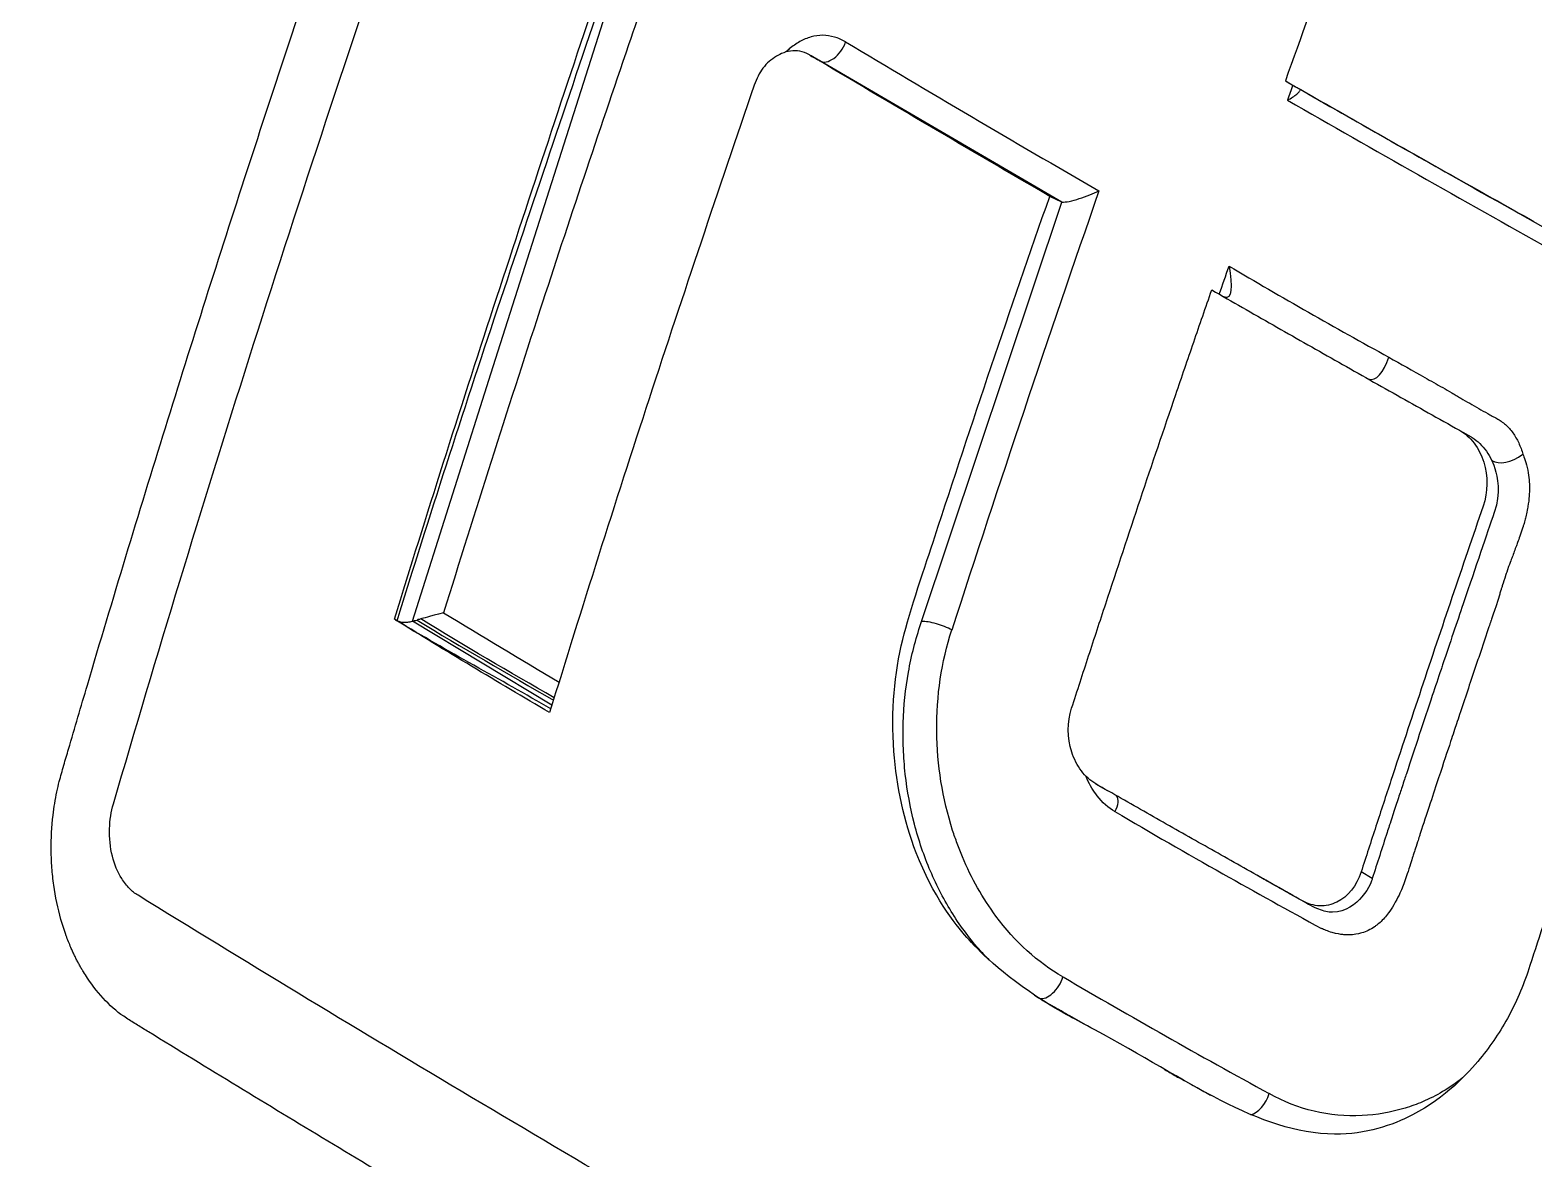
# Model space of a CAD drawing. Header units: millimetres. Extents: x 0 to 4378, y 0 to 2376.
# Drawn here: x 2554.53 to 2567.99, y 1505.05 to 1515.14 of the extents above; entities that cross this region are included whole.
import ezdxf

# ---------------------------------------------------------------- set-up
doc = ezdxf.new("R2010")
doc.units = ezdxf.units.MM
doc.header["$LTSCALE"] = 0.2
doc.layers.add('01_Object Line', color=4, linetype='Continuous')

# ---------------------------------------------------------------- blocks, each defined once
blk = doc.blocks.new('A$C7c2cc22e_1')
for p, q in [((48.467, 478.113), (49.516, 481.41)), ((51.311, 480.893), (51.388, 480.849)), ((53.555, 479.585), (51.388, 480.849)), ((52.299, 475.833), (53.555, 479.585)), ((53.555, 479.585), (53.447, 479.636)), ((47.743, 475.836), (48.467, 478.113)), ((57.118, 477.542), (57.218, 477.484)), ((57.232, 477.475), (57.232, 477.475)), ((57.338, 476.553), (57.34, 476.553)), ((57.548, 476.306), (57.548, 476.306)), ((48.991, 475.083), (47.743, 475.836)), ((53.857, 474.381), (53.961, 474.321)), ((52.67, 473.717), (52.669, 473.716)), ((56.333, 473.534), (56.234, 473.592))]:
    blk.add_line(p, q)
for centre, major_axis, ratio, start_param, end_param in [((131.839, 478.776), (-60.839, -105.389), 0.57726, 4.995948, 5.017003), ((51.489, 481.021), (-0.102, -0.172), 0.604138, 0.007776, 1.898524), ((127.497, 478.34), (-109.452, 38.643), 0.250691, 0.896828, 0.924975), ((131.707, 478.861), (-60.647, -105.063), 0.577234, 5.018031, 5.019242), ((127.49, 480.064), (108.691, -38.341), 0.251081, 4.082504, 4.108677), ((127.412, 479.794), (108.564, -38.364), 0.250384, 4.080981, 4.109394), ((130.595, 479.522), (60.685, 105.106), 0.57739, 1.891107, 1.926573), ((96.681, 528.504), (-56.25, -35.393), 0.789912, 0.385069, 0.415091), ((57.765, 478.002), (0.352, 0.733), 0.434682, 3.10826, 3.801401), ((127.665, 472.227), (-112.674, 39.788), 0.250655, 0.877943, 0.890714), ((52.441, 475.751), (0.19, -0.061), 0.28439, 0.917863, 2.495318), ((51.884, 476.997), (0.625, -1.083), 0.57735, 5.996922, 5.997072), ((52.299, 473.171), (-1.751, -1.094), 0.174011, 2.849289, 3.165258), ((51.708, 476.895), (1.506, -2.608), 0.57735, 5.891012, 5.891582), ((111.843, 530.501), (-81.936, -27.97), 0.742875, 0.56931, 0.584845), ((111.843, 530.501), (-81.936, -27.97), 0.742875, 0.584845, 0.598875), ((53.437, 472.642), (-0.099, -0.174), 0.567046, 0.153544, 1.943526), ((116.848, 529.387), (-90.176, -23.2), 0.717503, 0.626625, 0.654087), ((55.287, 471.597), (0.098, 0.174), 0.550044, 3.631281, 5.080467)]:
    blk.add_ellipse(centre, major_axis=major_axis, ratio=ratio, start_param=start_param, end_param=end_param)
for points, knots in [([(62.483, 500.878), (62.382, 500.936), (62.042, 501.127), (61.404, 501.46), (61.131, 501.596), (60.318, 501.984), (59.772, 502.222), (58.133, 502.868), (57.032, 503.216), (55.216, 503.668), (54.466, 503.824), (53.305, 504.007), (52.884, 504.062), (51.341, 504.221), (50.223, 504.256), (47.665, 504.15), (46.205, 503.951), (43.963, 503.402), (43.16, 503.154), (38.506, 501.422), (35.403, 499.03), (31.732, 495.04), (30.51, 493.382), (27.854, 488.909), (25.813, 484.646), (24.168, 475.525), (23.915, 472.339), (24.003, 465.873), (24.345, 462.596), (24.985, 459.368)], [-11.591769, -11.591769, -11.591769, -11.591769, -11.369233, -11.369233, -11.2055, -11.2055, -10.879051, -10.879051, -10.229253, -10.229253, -9.808886, -9.808886, -9.569695, -9.569695, -8.931682, -8.931682, -8.097781, -8.097781, -7.622133, -7.622133, -5.29353, -5.29353, -3.945591, -3.945591, -1.974095, -1.974095, -0.987299, -0.987299, -0.000001, -0.000001, -0.000001, -0.000001]), ([(61.964, 498.028), (61.939, 498.043), (61.919, 498.054), (61.874, 498.08), (61.851, 498.093), (61.783, 498.131), (61.737, 498.157), (61.6, 498.233), (61.508, 498.284), (61.227, 498.435), (61.038, 498.533), (60.427, 498.84), (60.007, 499.035), (58.357, 499.744), (57.099, 500.163), (54.154, 500.901), (52.446, 501.138), (48.338, 501.252), (45.954, 500.931), (39.913, 499.051), (36.788, 496.934), (31.138, 491.247), (29.021, 487.438), (26.301, 480.395), (25.443, 476.612), (24.702, 468.621), (24.833, 464.481), (25.468, 460.322)], [-6.407087, -6.407087, -6.407087, -6.407087, -6.401237, -6.401237, -6.39525, -6.39525, -6.383254, -6.383254, -6.359103, -6.359103, -6.309555, -6.309555, -6.200269, -6.200269, -5.881807, -5.881807, -5.449682, -5.449682, -4.832371, -4.832371, -3.815475, -3.815475, -2.514487, -2.514487, -1.264317, -1.264317, -0.000001, -0.000001, -0.000001, -0.000001]), ([(44.561, 474.309), (44.568, 474.34), (44.575, 474.371), (44.582, 474.402), (44.589, 474.426), (44.595, 474.45), (44.602, 474.474), (44.609, 474.498), (44.616, 474.522), (44.623, 474.546), (44.637, 474.594), (44.651, 474.642), (44.665, 474.69), (44.721, 474.881), (44.777, 475.073), (44.834, 475.264), (45.061, 476.031), (45.293, 476.797), (45.532, 477.565), (45.77, 478.332), (46.014, 479.099), (46.264, 479.867), (46.514, 480.635), (46.77, 481.404), (47.031, 482.172), (47.292, 482.939), (47.558, 483.705), (47.83, 484.472), (48.12, 485.288), (48.416, 486.105), (48.718, 486.921), (49.011, 487.712), (49.31, 488.503), (49.614, 489.294), (49.69, 489.491), (49.767, 489.689), (49.844, 489.886), (49.863, 489.936), (49.882, 489.985), (49.902, 490.034), (49.911, 490.059), (49.921, 490.084), (49.931, 490.108), (49.94, 490.133), (49.95, 490.158), (49.96, 490.182), (49.979, 490.232), (50.001, 490.28), (50.024, 490.326), (50.047, 490.373), (50.071, 490.419), (50.097, 490.463), (50.123, 490.507), (50.151, 490.549), (50.179, 490.59), (50.208, 490.631), (50.238, 490.671), (50.27, 490.708), (50.278, 490.717), (50.286, 490.727), (50.294, 490.736), (50.302, 490.745), (50.31, 490.754), (50.318, 490.763), (50.334, 490.781), (50.351, 490.798), (50.368, 490.815), (50.401, 490.848), (50.436, 490.88), (50.472, 490.91), (50.507, 490.939), (50.544, 490.966), (50.581, 490.991), (50.602, 491.005), (50.623, 491.019), (50.644, 491.031)], [-0.7017828, -0.7017828, -0.7017828, -0.7017828, -0.7003569, -0.7003569, -0.7003569, -0.6992184, -0.6992184, -0.6992184, -0.6980799, -0.6980799, -0.6980799, -0.695803, -0.695803, -0.695803, -0.686695, -0.686695, -0.686695, -0.6502632, -0.6502632, -0.6502632, -0.6138313, -0.6138313, -0.6138313, -0.5773995, -0.5773995, -0.5773995, -0.5409677, -0.5409677, -0.5409677, -0.5021739, -0.5021739, -0.5021739, -0.4645611, -0.4645611, -0.4645611, -0.4551579, -0.4551579, -0.4551579, -0.4528071, -0.4528071, -0.4528071, -0.4516317, -0.4516317, -0.4516317, -0.4504563, -0.4504563, -0.4504563, -0.4481055, -0.4481055, -0.4481055, -0.4457547, -0.4457547, -0.4457547, -0.4434039, -0.4434039, -0.4434039, -0.4410531, -0.4410531, -0.4410531, -0.4404654, -0.4404654, -0.4404654, -0.4398777, -0.4398777, -0.4398777, -0.4387023, -0.4387023, -0.4387023, -0.4363515, -0.4363515, -0.4363515, -0.4340007, -0.4340007, -0.4340007, -0.4326907, -0.4326907, -0.4326907, -0.4326907]), ([(45.067, 474.202), (45.843, 476.858), (46.687, 479.518), (48.48, 484.749), (49.422, 487.316), (50.426, 489.883)], [-1.721691, -1.721691, -1.721691, -1.721691, -0.84519, -0.84519, -0.000001, -0.000001, -0.000001, -0.000001]), ([(47.582, 475.853), (47.87, 476.784), (48.165, 477.715), (48.47, 478.646), (48.776, 479.576), (49.083, 480.511), (49.398, 481.445)], [-0.9999995, -0.9999995, -0.9999995, -0.9999995, -0.4999998, -0.4999998, -0.4999998, 0, 0, 0, 0]), ([(47.606, 475.84), (47.894, 476.769), (48.195, 477.7), (48.505, 478.629), (48.816, 479.56), (49.131, 480.492), (49.446, 481.425)], [-1, -1, -1, -1, -0.5001671, -0.5001671, -0.5001671, 0, 0, 0, 0]), ([(49.792, 481.325), (49.792, 481.325), (49.792, 481.325), (49.792, 481.324), (49.792, 481.324), (49.791, 481.324), (49.791, 481.324), (49.791, 481.323), (49.791, 481.323), (49.791, 481.322), (49.791, 481.322), (49.79, 481.32), (49.789, 481.318), (49.775, 481.275), (49.733, 481.153), (49.407, 480.199), (49.142, 479.408), (48.589, 477.715), (48.302, 476.813), (48.022, 475.911)], [-0.6129394, -0.6129394, -0.6129394, -0.6129394, -0.6128545, -0.6128545, -0.6127713, -0.6127713, -0.6126044, -0.6126044, -0.6122683, -0.6122683, -0.6115884, -0.6115884, -0.6102003, -0.6102003, -0.5568848, -0.5568848, -0.2967167, -0.2967167, 0, 0, 0, 0]), ([(51.62, 481.018), (51.588, 481.037), (51.555, 481.052), (51.52, 481.061), (51.486, 481.071), (51.451, 481.076), (51.416, 481.077), (51.381, 481.077), (51.345, 481.072), (51.311, 481.063), (51.276, 481.053), (51.242, 481.039), (51.21, 481.021), (51.194, 481.011), (51.178, 481.001), (51.162, 480.99), (51.146, 480.979), (51.131, 480.967), (51.116, 480.955), (51.106, 480.946), (51.096, 480.938), (51.086, 480.928)], [0, 0, 0, 0, 0.125, 0.125, 0.125, 0.25, 0.25, 0.25, 0.375, 0.375, 0.375, 0.5, 0.5, 0.5, 0.5625, 0.5625, 0.5625, 0.625, 0.625, 0.625, 0.6673458, 0.6673458, 0.6673458, 0.6673458]), ([(51.311, 480.893), (51.286, 480.909), (51.259, 480.921), (51.204, 480.937), (51.176, 480.94), (51.088, 480.936), (51.038, 480.912), (50.956, 480.863), (50.915, 480.828), (50.847, 480.74), (50.822, 480.689), (50.803, 480.632)], [-0.06988791, -0.06988791, -0.06988791, -0.06988791, -0.06202551, -0.06202551, -0.05423635, -0.05423635, -0.03774543, -0.03774543, -0.01857631, -0.01857631, 0, 0, 0, 0]), ([(53.447, 479.636), (53.087, 479.846), (52.729, 480.055), (52.017, 480.474), (51.663, 480.684), (51.311, 480.893)], [0, 0, 0, 0, 0.1540444, 0.1540444, 0.3080886, 0.3080886, 0.3080886, 0.3080886]), ([(55.556, 480.67), (55.591, 480.65), (55.625, 480.63), (55.66, 480.61), (55.671, 480.604), (55.679, 480.599), (55.685, 480.596)], [-1, -1, -1, -1, -0.2405559, -0.2405559, -0.2405559, 0, 0, 0, 0]), ([(55.556, 480.67), (55.8, 480.53), (56.046, 480.39), (56.292, 480.25), (56.538, 480.11), (56.785, 479.97), (57.033, 479.831), (57.282, 479.691), (57.531, 479.552), (57.781, 479.411)], [-1, -1, -1, -1, -0.666667, -0.666667, -0.666667, -0.333333, -0.333333, -0.333333, 0, 0, 0, 0]), ([(50.803, 480.632), (50.482, 479.695), (50.167, 478.76), (49.861, 477.825), (49.555, 476.889), (49.258, 475.953), (48.971, 475.018)], [-1, -1, -1, -1, -0.5, -0.5, -0.5, 0, 0, 0, 0]), ([(55.574, 480.498), (55.578, 480.5), (55.582, 480.501), (55.602, 480.512), (55.618, 480.521), (55.644, 480.54), (55.656, 480.549), (55.676, 480.568), (55.682, 480.576), (55.688, 480.584), (55.69, 480.587), (55.69, 480.592), (55.689, 480.594), (55.685, 480.596)], [-0.00147192, -0.00147192, -0.00147192, -0.00147192, 0, 0, 0.0072917, 0.0072917, 0.01459354, 0.01459354, 0.02333481, 0.02333481, 0.02819873, 0.02819873, 0.03286728, 0.03286728, 0.03286728, 0.03286728]), ([(57.745, 472.755), (57.695, 472.598), (57.632, 472.448), (57.483, 472.168), (57.396, 472.04), (57.193, 471.793), (56.991, 471.573), (56.512, 471.325), (56.278, 471.244), (55.314, 471.251), (54.678, 471.735), (53.665, 472.28), (53.58, 472.318), (53.006, 472.683), (52.801, 472.898), (52.595, 473.131), (52.403, 473.375), (52.14, 474.051), (52.076, 474.356), (52.026, 475.035), (52.057, 475.366), (52.192, 475.924), (52.339, 476.347), (52.749, 477.606), (53.092, 478.622), (53.447, 479.636)], [-1.490546, -1.490546, -1.490546, -1.490546, -1.372171, -1.372171, -1.254036, -1.254036, -1.123299, -1.123299, -1.043679, -1.043679, -0.850826, -0.850826, -0.807838, -0.807838, -0.709589, -0.709589, -0.595224, -0.595224, -0.510831, -0.510831, -0.413449, -0.413449, -0.333919, -0.333919, 0, 0, 0, 0]), ([(53.555, 479.585), (53.574, 479.585), (53.596, 479.586), (53.652, 479.597), (53.68, 479.606), (53.775, 479.636), (53.84, 479.662), (53.887, 479.685)], [0, 0, 0, 0, 0.224327, 0.224327, 0.48026, 0.48026, 1, 1, 1, 1]), ([(56.234, 473.592), (56.193, 473.468), (56.116, 473.371), (55.969, 473.299), (55.916, 473.287), (55.81, 473.291), (55.758, 473.306), (55.631, 473.377), (55.553, 473.421), (55.398, 473.508), (55.321, 473.552), (55.088, 473.682), (54.934, 473.77), (54.625, 473.944), (54.471, 474.031), (54.164, 474.206), (54.011, 474.293), (53.81, 474.408), (53.767, 474.447), (53.693, 474.545), (53.664, 474.602), (53.603, 474.792), (53.603, 474.933), (53.668, 475.135), (53.694, 475.213), (53.744, 475.369), (53.77, 475.447), (53.846, 475.681), (53.897, 475.836), (54.051, 476.304), (54.154, 476.616), (54.363, 477.24), (54.469, 477.552), (54.628, 478.02), (54.682, 478.176), (54.789, 478.488), (54.843, 478.644), (54.897, 478.799)], [0, 0, 0, 0, 0.049586, 0.049586, 0.074046, 0.074046, 0.09857, 0.09857, 0.137167, 0.137167, 0.175764, 0.175764, 0.252958, 0.252958, 0.330152, 0.330152, 0.407345, 0.407345, 0.43188, 0.43188, 0.45635, 0.45635, 0.505944, 0.505944, 0.536823, 0.536823, 0.567702, 0.567702, 0.629461, 0.629461, 0.752975, 0.752975, 0.876487, 0.876487, 0.938244, 0.938244, 1, 1, 1, 1]), ([(54.897, 478.799), (55.079, 478.695), (55.263, 478.59), (55.446, 478.486), (55.63, 478.381), (55.814, 478.276), (55.999, 478.172), (56.184, 478.067), (56.369, 477.962), (56.555, 477.858), (56.648, 477.805), (56.741, 477.753), (56.834, 477.701), (56.927, 477.649), (57.02, 477.596), (57.114, 477.544), (57.163, 477.516), (57.207, 477.477), (57.245, 477.428), (57.282, 477.379), (57.311, 477.322), (57.331, 477.259), (57.371, 477.132), (57.369, 476.991), (57.326, 476.866), (57.233, 476.594), (57.14, 476.321), (57.047, 476.048), (56.955, 475.775), (56.863, 475.502), (56.772, 475.229), (56.681, 474.956), (56.59, 474.684), (56.501, 474.411), (56.456, 474.274), (56.411, 474.138), (56.367, 474.001), (56.344, 473.933), (56.322, 473.865), (56.3, 473.797), (56.278, 473.729), (56.256, 473.66), (56.234, 473.592)], [0, 0, 0, 0, 0.102758, 0.102758, 0.102758, 0.205514, 0.205514, 0.205514, 0.30827, 0.30827, 0.30827, 0.359648, 0.359648, 0.359648, 0.411026, 0.411026, 0.411026, 0.438236, 0.438236, 0.438236, 0.465377, 0.465377, 0.465377, 0.5204, 0.5204, 0.5204, 0.640302, 0.640302, 0.640302, 0.760202, 0.760202, 0.760202, 0.880101, 0.880101, 0.880101, 0.94005, 0.94005, 0.94005, 0.970025, 0.970025, 0.970025, 1, 1, 1, 1]), ([(56.482, 478.198), (56.589, 478.137), (56.696, 478.077), (56.804, 478.016), (56.857, 477.985), (56.911, 477.955), (56.965, 477.925), (56.991, 477.909), (57.018, 477.894), (57.045, 477.879), (57.059, 477.871), (57.072, 477.863), (57.085, 477.856), (57.099, 477.848), (57.112, 477.84), (57.125, 477.832), (57.152, 477.816), (57.179, 477.8), (57.206, 477.785), (57.232, 477.769), (57.259, 477.754), (57.286, 477.739), (57.313, 477.723), (57.34, 477.708), (57.367, 477.693), (57.38, 477.686), (57.394, 477.678), (57.408, 477.671), (57.421, 477.663), (57.435, 477.656), (57.448, 477.648), (57.462, 477.641), (57.475, 477.633), (57.488, 477.624), (57.501, 477.615), (57.513, 477.605), (57.526, 477.594), (57.55, 477.573), (57.572, 477.548), (57.592, 477.52), (57.612, 477.493), (57.629, 477.462), (57.644, 477.43), (57.659, 477.398), (57.672, 477.364), (57.682, 477.329)], [-1, -1, -1, -1, -0.75, -0.75, -0.75, -0.625, -0.625, -0.625, -0.5625, -0.5625, -0.5625, -0.53125, -0.53125, -0.53125, -0.5, -0.5, -0.5, -0.4375, -0.4375, -0.4375, -0.375, -0.375, -0.375, -0.3125, -0.3125, -0.3125, -0.28125, -0.28125, -0.28125, -0.25, -0.25, -0.25, -0.21875, -0.21875, -0.21875, -0.1875, -0.1875, -0.1875, -0.125, -0.125, -0.125, -0.0625, -0.0625, -0.0625, 0, 0, 0, 0]), ([(57.218, 477.484), (57.221, 477.482), (57.225, 477.48), (57.253, 477.463), (57.275, 477.445), (57.318, 477.404), (57.338, 477.381), (57.373, 477.331), (57.389, 477.304), (57.402, 477.275)], [0.8032492, 0.8032492, 0.8032492, 0.8032492, 0.8125, 0.8125, 0.875, 0.875, 0.9375, 0.9375, 1, 1, 1, 1]), ([(57.402, 477.275), (57.405, 477.269), (57.417, 477.245), (57.431, 477.201), (57.454, 477.127), (57.487, 476.986), (57.426, 476.809), (57.356, 476.605), (57.263, 476.332), (57.147, 475.99), (57.091, 475.825), (57.029, 475.643), (56.963, 475.445)], [-1, -1, -1, -1, -0.9110731, -0.9110731, -0.9110731, -0.7613869, -0.7613869, -0.7613869, -0.5892866, -0.5892866, -0.5892866, -0.5059117, -0.5059117, -0.5059117, -0.5059117]), ([(57.682, 477.329), (57.693, 477.302), (57.712, 477.254), (57.726, 477.186), (57.738, 477.124), (57.74, 477.072), (57.74, 477.029), (57.741, 476.985), (57.738, 476.929), (57.726, 476.861), (57.725, 476.855), (57.723, 476.839), (57.717, 476.812), (57.712, 476.792), (57.708, 476.774), (57.704, 476.758), (57.701, 476.745), (57.697, 476.729), (57.692, 476.711), (57.688, 476.697), (57.685, 476.688), (57.684, 476.683), (57.678, 476.665), (57.669, 476.638), (57.661, 476.614), (57.645, 476.568), (57.632, 476.533), (57.623, 476.51), (57.611, 476.476), (57.598, 476.442), (57.586, 476.408), (57.583, 476.402), (57.581, 476.395), (57.578, 476.388), (57.572, 476.371), (57.564, 476.35), (57.554, 476.324), (57.54, 476.283), (57.532, 476.259), (57.53, 476.253), (57.515, 476.208), (57.505, 476.177), (57.5, 476.161), (57.498, 476.155), (57.497, 476.15), (57.495, 476.145), (57.492, 476.136), (57.489, 476.127), (57.487, 476.118), (57.483, 476.108), (57.481, 476.1), (57.479, 476.094), (57.477, 476.088), (57.476, 476.083), (57.474, 476.078), (57.425, 475.919), (57.396, 475.839), (57.395, 475.838), (57.39, 475.821), (57.384, 475.803), (57.378, 475.785)], [-1, -1, -1, -1, -0.96875, -0.96875, -0.96875, -0.9375, -0.9375, -0.9375, -0.90625, -0.90625, -0.90625, -0.8984375, -0.8984375, -0.8984375, -0.890625, -0.890625, -0.890625, -0.8828125, -0.8828125, -0.8828125, -0.8768411, -0.8768411, -0.8768411, -0.8541667, -0.8541667, -0.8541667, -0.8333333, -0.8333333, -0.8333333, -0.8159057, -0.8159057, -0.8159057, -0.8125, -0.8125, -0.8125, -0.796875, -0.796875, -0.796875, -0.78125, -0.78125, -0.78125, -0.765625, -0.765625, -0.765625, -0.7626772, -0.7626772, -0.7626772, -0.7578125, -0.7578125, -0.7578125, -0.75, -0.75, -0.75, -0.747665, -0.747665, -0.747665, -0.675, -0.675, -0.675, -0.6654434, -0.6654434, -0.6654434, -0.6654434]), ([(58.818, 475.971), (58.634, 475.435), (58.452, 474.899), (58.094, 473.827), (57.918, 473.291), (57.745, 472.755)], [0.000001, 0.000001, 0.000001, 0.000001, 0.1762141, 0.1762141, 0.3524272, 0.3524272, 0.3524272, 0.3524272]), ([(48.971, 475.018), (48.737, 475.155), (48.504, 475.293), (48.041, 475.572), (47.811, 475.712), (47.582, 475.853)], [0, 0, 0, 0, 0.1025805, 0.1025805, 0.205161, 0.205161, 0.205161, 0.205161]), ([(47.606, 475.84), (47.625, 475.832), (47.644, 475.827), (47.667, 475.826), (47.678, 475.826), (47.689, 475.827), (47.702, 475.828), (47.715, 475.83), (47.728, 475.832), (47.743, 475.836)], [-0.9999995, -0.9999995, -0.9999995, -0.9999995, -0.5, -0.5, -0.5, -0.25, -0.25, -0.25, -0.0000003, -0.0000003, -0.0000003, -0.0000003]), ([(47.743, 475.836), (47.749, 475.837), (47.755, 475.839), (47.77, 475.842), (47.777, 475.844), (47.784, 475.846)], [-0.004582245, -0.004582245, -0.004582245, -0.004582245, -0.002357303, -0.002357303, -0.000000004, -0.000000004, -0.000000004, -0.000000004]), ([(47.819, 475.856), (47.819, 475.856), (47.819, 475.856), (47.819, 475.856), (47.814, 475.855), (47.811, 475.854), (47.806, 475.852), (47.8, 475.851), (47.792, 475.849), (47.784, 475.846)], [-0.9999999, -0.9999999, -0.9999999, -0.9999999, -0.9807524, -0.9807524, -0.9807524, -0.5415155, -0.5415155, -0.5415155, 0, 0, 0, 0]), ([(52.473, 473.402), (52.44, 473.466), (52.409, 473.532), (52.38, 473.599), (52.322, 473.734), (52.274, 473.875), (52.236, 474.021), (52.199, 474.166), (52.171, 474.316), (52.154, 474.468), (52.146, 474.544), (52.14, 474.62), (52.137, 474.696), (52.134, 474.773), (52.133, 474.849), (52.136, 474.926), (52.14, 475.078), (52.156, 475.231), (52.183, 475.38), (52.196, 475.454), (52.212, 475.528), (52.23, 475.6), (52.249, 475.673), (52.27, 475.744), (52.293, 475.814), (52.295, 475.82), (52.297, 475.826), (52.299, 475.833)], [0.3648843, 0.3648843, 0.3648843, 0.3648843, 0.4221703, 0.4221703, 0.4221703, 0.5367422, 0.5367422, 0.5367422, 0.6513142, 0.6513142, 0.6513142, 0.7086002, 0.7086002, 0.7086002, 0.7658861, 0.7658861, 0.7658861, 0.8804581, 0.8804581, 0.8804581, 0.937744, 0.937744, 0.937744, 0.99503, 0.99503, 0.99503, 0.9999999, 0.9999999, 0.9999999, 0.9999999]), ([(53.565, 472.653), (53.338, 472.783), (53.138, 472.965), (52.965, 473.197), (52.847, 473.357), (52.747, 473.534), (52.666, 473.727), (52.649, 473.766), (52.634, 473.805), (52.619, 473.846), (52.605, 473.885), (52.591, 473.924), (52.578, 473.964), (52.486, 474.252), (52.439, 474.548), (52.436, 474.852), (52.433, 475.17), (52.478, 475.471), (52.57, 475.757)], [-1, -1, -1, -1, -0.75, -0.75, -0.75, -0.571018, -0.571018, -0.571018, -0.534928, -0.534928, -0.534928, -0.5, -0.5, -0.5, -0.25, -0.25, -0.25, 0, 0, 0, 0]), ([(57.378, 475.785), (57.354, 475.712), (57.329, 475.639), (57.304, 475.565), (57.288, 475.517), (57.272, 475.469), (57.255, 475.42), (57.208, 475.28), (57.161, 475.139), (57.115, 475), (57.106, 474.972), (57.097, 474.944), (57.087, 474.916), (57.074, 474.875), (57.056, 474.823), (57.035, 474.758), (57.006, 474.672), (56.97, 474.564), (56.927, 474.434), (56.904, 474.364), (56.879, 474.289), (56.853, 474.207), (56.818, 474.103), (56.789, 474.016), (56.766, 473.944), (56.762, 473.933), (56.759, 473.923), (56.756, 473.913), (56.75, 473.894), (56.744, 473.877), (56.739, 473.861), (56.72, 473.804), (56.707, 473.763), (56.7, 473.741), (56.691, 473.712), (56.676, 473.664), (56.654, 473.596), (56.645, 473.568), (56.637, 473.543), (56.629, 473.521), (56.62, 473.496), (56.612, 473.475), (56.605, 473.456), (56.594, 473.431), (56.575, 473.384), (56.54, 473.322), (56.504, 473.257), (56.472, 473.217), (56.452, 473.192), (56.44, 473.178), (56.427, 473.163), (56.413, 473.15), (56.4, 473.138), (56.387, 473.126), (56.374, 473.116), (56.367, 473.111), (56.361, 473.106), (56.354, 473.102), (56.318, 473.076), (56.279, 473.058), (56.241, 473.047), (56.228, 473.043), (56.2, 473.034), (56.158, 473.031)], [-0.6654434, -0.6654434, -0.6654434, -0.6654434, -0.6257943, -0.6257943, -0.6257943, -0.6, -0.6, -0.6, -0.5167154, -0.5167154, -0.5167154, -0.5, -0.5, -0.5, -0.4590251, -0.4590251, -0.4590251, -0.404157, -0.404157, -0.404157, -0.375, -0.375, -0.375, -0.3125, -0.3125, -0.3125, -0.3060407, -0.3060407, -0.3060407, -0.2940726, -0.2940726, -0.2940726, -0.25, -0.25, -0.25, -0.21875, -0.21875, -0.21875, -0.203867, -0.203867, -0.203867, -0.1875, -0.1875, -0.1875, -0.15625, -0.15625, -0.15625, -0.125, -0.125, -0.125, -0.1132064, -0.1132064, -0.1132064, -0.1029257, -0.1029257, -0.1029257, -0.0982143, -0.0982143, -0.0982143, -0.0714286, -0.0714286, -0.0714286, -0.0535714, -0.0535714, -0.0535714, -0.0535714]), ([(56.963, 475.445), (56.958, 475.431), (56.953, 475.417), (56.949, 475.403), (56.923, 475.326), (56.897, 475.249), (56.871, 475.172), (56.793, 474.938), (56.716, 474.704), (56.639, 474.47), (56.629, 474.44), (56.616, 474.401), (56.6, 474.353), (56.589, 474.319), (56.576, 474.281), (56.562, 474.238), (56.515, 474.094), (56.49, 474.017), (56.486, 474.005), (56.479, 473.985), (56.473, 473.964), (56.466, 473.944), (56.444, 473.876), (56.422, 473.808), (56.4, 473.739), (56.378, 473.671), (56.356, 473.603), (56.334, 473.534)], [-0.5059117, -0.5059117, -0.5059117, -0.5059117, -0.5, -0.5, -0.5, -0.4380857, -0.4380857, -0.4380857, -0.25, -0.25, -0.25, -0.213451, -0.213451, -0.213451, -0.1875, -0.1875, -0.1875, -0.125, -0.125, -0.125, -0.1086379, -0.1086379, -0.1086379, -0.0541706, -0.0541706, -0.0541706, 0, 0, 0, 0]), ([(53.871, 474.274), (53.838, 474.316), (53.808, 474.366), (53.781, 474.422), (53.777, 474.431), (53.773, 474.441), (53.769, 474.45)], [0.03663506, 0.03663506, 0.03663506, 0.03663506, 0.0625, 0.0625, 0.0625, 0.06754359, 0.06754359, 0.06754359, 0.06754359]), ([(44.78, 472.728), (44.775, 472.738), (44.769, 472.748), (44.764, 472.758), (44.758, 472.768), (44.753, 472.779), (44.747, 472.789), (44.742, 472.799), (44.736, 472.809), (44.731, 472.82), (44.726, 472.83), (44.721, 472.841), (44.716, 472.851), (44.711, 472.862), (44.706, 472.872), (44.701, 472.883), (44.696, 472.894), (44.691, 472.905), (44.687, 472.916), (44.671, 472.95), (44.657, 472.986), (44.644, 473.022), (44.627, 473.07), (44.611, 473.119), (44.597, 473.168), (44.569, 473.267), (44.548, 473.37), (44.533, 473.474), (44.526, 473.525), (44.52, 473.578), (44.517, 473.63), (44.515, 473.656), (44.513, 473.683), (44.512, 473.709), (44.512, 473.722), (44.511, 473.735), (44.511, 473.748), (44.51, 473.761), (44.51, 473.775), (44.51, 473.788), (44.509, 473.893), (44.515, 473.998), (44.527, 474.1), (44.535, 474.171), (44.547, 474.241), (44.561, 474.309)], [-0.72583083, -0.72583083, -0.72583083, -0.72583083, -0.72529003, -0.72529003, -0.72529003, -0.72474923, -0.72474923, -0.72474923, -0.72420843, -0.72420843, -0.72420843, -0.72366763, -0.72366763, -0.72366763, -0.72312683, -0.72312683, -0.72312683, -0.72258602, -0.72258602, -0.72258602, -0.72084984, -0.72084984, -0.72084984, -0.71857285, -0.71857285, -0.71857285, -0.71401887, -0.71401887, -0.71401887, -0.71174188, -0.71174188, -0.71174188, -0.71060338, -0.71060338, -0.71060338, -0.71003414, -0.71003414, -0.71003414, -0.70946489, -0.70946489, -0.70946489, -0.70491091, -0.70491091, -0.70491091, -0.70178277, -0.70178277, -0.70178277, -0.70178277]), ([(45.287, 473.383), (45.26, 473.399), (45.234, 473.42), (45.185, 473.47), (45.162, 473.5), (45.104, 473.591), (45.076, 473.66), (45.038, 473.813), (45.029, 473.896), (45.035, 474.056), (45.047, 474.132), (45.067, 474.202)], [-0.09661852, -0.09661852, -0.09661852, -0.09661852, -0.08429687, -0.08429687, -0.07141596, -0.07141596, -0.04825685, -0.04825685, -0.02320733, -0.02320733, -0.00000099, -0.00000099, -0.00000099, -0.00000099]), ([(55.978, 473.231), (55.939, 473.231), (55.898, 473.241), (55.855, 473.258), (55.805, 473.278), (55.752, 473.308), (55.697, 473.34), (55.613, 473.388), (55.523, 473.437), (55.425, 473.493), (55.387, 473.514), (55.347, 473.537), (55.307, 473.559)], [0.4004159, 0.4004159, 0.4004159, 0.4004159, 0.4570088, 0.4570088, 0.4570088, 0.5226685, 0.5226685, 0.5226685, 0.6227312, 0.6227312, 0.6227312, 0.6618661, 0.6618661, 0.6618661, 0.6618661]), ([(56.334, 473.534), (56.33, 473.516), (56.31, 473.45), (56.241, 473.369), (56.188, 473.307), (56.097, 473.231), (55.978, 473.231)], [0, 0, 0, 0, 0.2270329, 0.2270329, 0.2270329, 0.4004159, 0.4004159, 0.4004159, 0.4004159]), ([(57.503, 466.332), (55.331, 467.512), (53.219, 468.694), (51.173, 469.875), (49.144, 471.046), (47.181, 472.216), (45.287, 473.383)], [0, 0, 0, 0, 0.502185, 0.502185, 0.502185, 1, 1, 1, 1]), ([(52.904, 472.804), (52.878, 472.83), (52.853, 472.857), (52.828, 472.885), (52.783, 472.935), (52.739, 472.988), (52.698, 473.043), (52.657, 473.099), (52.617, 473.156), (52.579, 473.216), (52.542, 473.276), (52.506, 473.338), (52.473, 473.402)], [0.1613473, 0.1613473, 0.1613473, 0.1613473, 0.1930264, 0.1930264, 0.1930264, 0.2503124, 0.2503124, 0.2503124, 0.3075983, 0.3075983, 0.3075983, 0.3648843, 0.3648843, 0.3648843, 0.3648843]), ([(56.158, 473.031), (56.144, 473.029), (56.13, 473.029), (56.118, 473.029), (56.1, 473.029), (56.084, 473.03), (56.069, 473.032), (56.049, 473.034), (56.018, 473.038), (55.976, 473.05), (55.933, 473.062), (55.901, 473.076), (55.879, 473.086)], [-0.05357143, -0.05357143, -0.05357143, -0.05357143, -0.04596765, -0.04596765, -0.04596765, -0.03571429, -0.03571429, -0.03571429, -0.01785714, -0.01785714, -0.01785714, 0, 0, 0, 0]), ([(51.137, 468.735), (51.136, 468.736), (51.135, 468.736), (51.134, 468.737), (50.568, 469.063), (50.007, 469.39), (49.451, 469.716), (48.896, 470.043), (48.345, 470.369), (47.8, 470.695), (47.254, 471.021), (46.714, 471.347), (46.179, 471.673), (45.912, 471.836), (45.646, 471.998), (45.381, 472.161), (45.348, 472.181), (45.315, 472.202), (45.282, 472.222), (45.266, 472.232), (45.249, 472.242), (45.233, 472.253), (45.216, 472.263), (45.199, 472.273), (45.183, 472.284), (45.118, 472.327), (45.055, 472.379), (44.997, 472.439), (44.938, 472.499), (44.884, 472.567), (44.834, 472.642), (44.822, 472.661), (44.81, 472.68), (44.798, 472.699), (44.792, 472.709), (44.786, 472.718), (44.78, 472.728)], [-0.8616263, -0.8616263, -0.8616263, -0.8616263, -0.861572, -0.861572, -0.861572, -0.826965, -0.826965, -0.826965, -0.7923494, -0.7923494, -0.7923494, -0.7577381, -0.7577381, -0.7577381, -0.7404325, -0.7404325, -0.7404325, -0.7382693, -0.7382693, -0.7382693, -0.7371877, -0.7371877, -0.7371877, -0.7361061, -0.7361061, -0.7361061, -0.7317796, -0.7317796, -0.7317796, -0.7274532, -0.7274532, -0.7274532, -0.7263716, -0.7263716, -0.7263716, -0.7258308, -0.7258308, -0.7258308, -0.7258308]), ([(53.31, 472.491), (53.31, 472.491), (53.31, 472.491), (53.316, 472.487), (53.322, 472.483), (53.334, 472.475), (53.341, 472.471), (53.381, 472.445), (53.415, 472.425), (53.449, 472.406)], [0, 0, 0, 0, 0.00003953, 0.00003953, 0.00230844, 0.00230844, 0.00468043, 0.00468043, 0.01734488, 0.01734488, 0.01734488, 0.01734488]), ([(53.772, 472.222), (53.744, 472.237), (53.717, 472.253), (53.69, 472.269), (53.662, 472.284), (53.635, 472.3), (53.607, 472.315), (53.555, 472.345), (53.502, 472.375), (53.449, 472.406)], [0.7644191, 0.7644191, 0.7644191, 0.7644191, 0.8091982, 0.8091982, 0.8091982, 0.8539773, 0.8539773, 0.8539773, 0.9400714, 0.9400714, 0.9400714, 0.9400714]), ([(54.471, 471.827), (54.471, 471.827), (54.471, 471.827), (54.474, 471.825), (54.477, 471.823), (54.486, 471.818), (54.493, 471.814), (54.535, 471.79), (54.57, 471.77), (54.605, 471.75)], [0, 0, 0, 0, 0.00001011, 0.00001011, 0.00100322, 0.00100322, 0.0035921, 0.0035921, 0.01654013, 0.01654013, 0.01654013, 0.01654013]), ([(54.886, 471.592), (54.846, 471.615), (54.806, 471.637), (54.766, 471.66), (54.712, 471.69), (54.658, 471.72), (54.605, 471.75)], [0.1625317, 0.1625317, 0.1625317, 0.1625317, 0.2270696, 0.2270696, 0.2270696, 0.3133254, 0.3133254, 0.3133254, 0.3133254]), ([(57.141, 471.749), (57.085, 471.705), (57.025, 471.664), (56.963, 471.627), (56.905, 471.593), (56.845, 471.562), (56.783, 471.536), (56.733, 471.514), (56.681, 471.496), (56.627, 471.479), (56.501, 471.441), (56.373, 471.419), (56.242, 471.412), (55.947, 471.398), (55.67, 471.465), (55.411, 471.609)], [-0.576985, -0.576985, -0.576985, -0.576985, -0.5, -0.5, -0.5, -0.4306206, -0.4306206, -0.4306206, -0.375, -0.375, -0.375, -0.25, -0.25, -0.25, -0.0000006, -0.0000006, -0.0000006, -0.0000006])]:
    blk.add_open_spline(points, degree=3, knots=knots)
for points in [[(51.301, 480.899), (51.325, 480.885), (51.349, 480.872), (51.372, 480.858)], [(51.388, 480.849), (51.383, 480.852), (51.378, 480.855), (51.372, 480.858)], [(54.964, 478.761), (54.993, 478.844), (55.022, 478.928), (55.052, 479.013)], [(55.052, 479.013), (55.082, 478.832), (55.083, 478.702), (55.006, 478.737)], [(56.298, 478.003), (56.37, 477.976), (56.434, 478.059), (56.482, 478.198)], [(47.59, 475.849), (47.596, 475.845), (47.601, 475.843), (47.606, 475.84)], [(48.981, 475.05), (48.538, 475.312), (48.047, 475.568), (47.606, 475.84)], [(47.784, 475.846), (48.182, 475.6), (48.603, 475.363), (49.005, 475.129)], [(48.022, 475.911), (47.887, 475.875), (47.841, 475.862), (47.819, 475.856)], [(49.012, 475.151), (48.616, 475.38), (48.202, 475.615), (47.819, 475.856)], [(54.031, 474.132), (53.971, 474.165), (53.918, 474.213), (53.871, 474.274)]]:
    blk.add_open_spline(points, degree=3)

msp = doc.modelspace()

# ---------------------------------------------------------------- block references
at = {"layer": '01_Object Line'}
msp.add_blockref('A$C7c2cc22e_1', (2510.212, 1034.021), dxfattribs=at)

doc.saveas('drawing.dxf')
